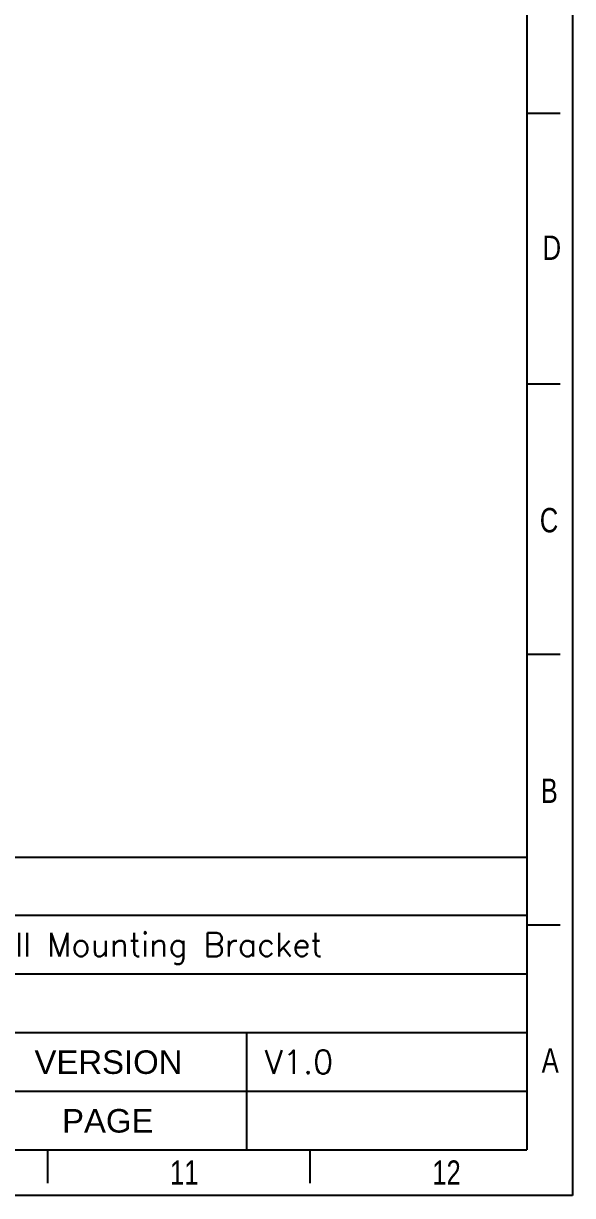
# Model space of a CAD drawing. Header units: millimetres. Extents: x -3132 to 28633, y 682 to 5849.
# Drawn here: x 12331 to 13036, y 682 to 2188 of the extents above; entities that cross this region are included whole.
import ezdxf

# ---------------------------------------------------------------- set-up
doc = ezdxf.new("R2010")
doc.units = ezdxf.units.MM
doc.styles.add('CKSTANDARD', font='arial.ttf')
doc.styles.add('Roamns', font='romans.shx')

# ---------------------------------------------------------------- blocks, each defined once
blk = doc.blocks.new('standard template')
for p, q in [((37811.52914023175, 17789.75500071395), (37408.77739021767, 17789.75500071395)), ((37811.52914023175, 14517.39703184522), (37408.77739021767, 14517.39703184522)), ((37811.52914023175, 11245.03906297615), (37408.77739021767, 11245.03906297615)), ((23856.97153506272, 8795.713564875037), (37408.778564428, 8795.713564875037)), ((23856.97153506272, 8093.130701303396), (37408.778564428, 8093.130701303396)), ((37811.52914023175, 7972.681094107501), (37408.77739021767, 7972.681094107501)), ((23856.97153506272, 7383.374122341703), (37408.778564428, 7383.374122341703)), ((23856.97153506272, 6673.618568779083), (37408.778564428, 6673.618568779083)), ((34020.82680708668, 6673.618568779084), (34020.82689442195, 5254.107606046864)), ((23856.97153506272, 5963.863516895812), (37408.778564428, 5963.863516895812)), ((456.3043263761064, 5254.106781508859), (37408.77739021767, 5254.107689274438)), ((31619.22098375725, 4851.355031494943), (31619.22098375725, 5254.106781508859)), ((34790.89101512246, 4851.355031494943), (34790.89101512246, 5254.106781508859))]:
    blk.add_line(p, q)
at = {"color": 7}
blk.add_line((28855.9334232351, 8795.71354967167), (31733.56329402495, 8795.71354967167), dxfattribs=at)
blk.add_lwpolyline([(37962.56104648763, 4700.323125238685), (-97.47932989458059, 4700.323125238685), (-97.47932989458059, 30879.18687618916), (37962.56104648763, 30879.18687618916)], close=True)
blk.add_lwpolyline([(456.3043263761064, 6673.618914033166), (456.3043263761064, 5963.862847771017), (456.3043263761064, 5254.106781508859), (456.3043263761064, 30225.88892618673), (37408.77739021536, 30225.88892618673), (37408.77739021536, 5254.106781508857)], dxfattribs=at)
at = {"style": 'CKSTANDARD', "width": 0.75}
for s, p in [('D', (37601.3880426126, 16019.82806064472)), ('C', (37566.68859191013, 12723.38024393472)), ('B', (37578.25507547724, 9450.065394360612)), ('A', (37589.82155904549, 6188.317028351992)), ('11', (33095.7807779475, 4830.398885600231)), ('12', (36267.45080931267, 4830.398885600231))]:
    blk.add_text(s, height=294.7531236609044, dxfattribs=at).set_placement(p)
at = {"char_height": 284.520887302088, "width": 3912.014128152973, "attachment_point": 1, "style": 'Roamns'}
for s, insert in [('{\\fArial|b0|i0|c0|p34;VERSION}', (31457.34323196745, 6456.665135562374)), ('{\\fArial|b0|i0|c0|p34;PAGE}', (31790.67484066828, 5746.909612582457))]:
    blk.add_mtext(s, dxfattribs=dict(at, insert=insert))
at = {"style": 'Roamns'}
for tag, p in [('PAGE_NAME', (27465.9633492592, 7593.658508723252)), ('PROJECT_NAME', (27465.9633492592, 6883.902955160633)), ('DRAWN_NAME', (27465.9633492592, 6174.147903277361)), ('VERSION', (34240.97828400169, 6174.147903277361)), ('SELECT_DATA', (27465.9633492592, 5464.391825995019)), ('PAGE_NUMBER', (34240.97828400169, 5464.391992428408))]:
    blk.add_attdef(tag, p, '', height=284.520887302088, dxfattribs=at)

msp = doc.modelspace()

# ---------------------------------------------------------------- block references
at = {"lineweight": -3, "transparency": 33554595}
ref = msp.add_blockref('standard template', (9004.743690288296, 182.9119654504675), dxfattribs=dict(at, xscale=0.1062003192476745, yscale=0.1062003192476745, zscale=0.1062003192476745))
ref.add_attrib('PAGE_NAME', 'AW V2 500x500 Wall Mounting Bracket', (11921.63776642456, 989.360923334697), dxfattribs={"height": 30.21620906411338, "style": 'Roamns'})
ref.add_attrib('VERSION', 'V1.0', (12641.14651540197, 838.6084438608805), dxfattribs={"height": 30.21620906411338, "style": 'Roamns'})

doc.saveas('drawing.dxf')
